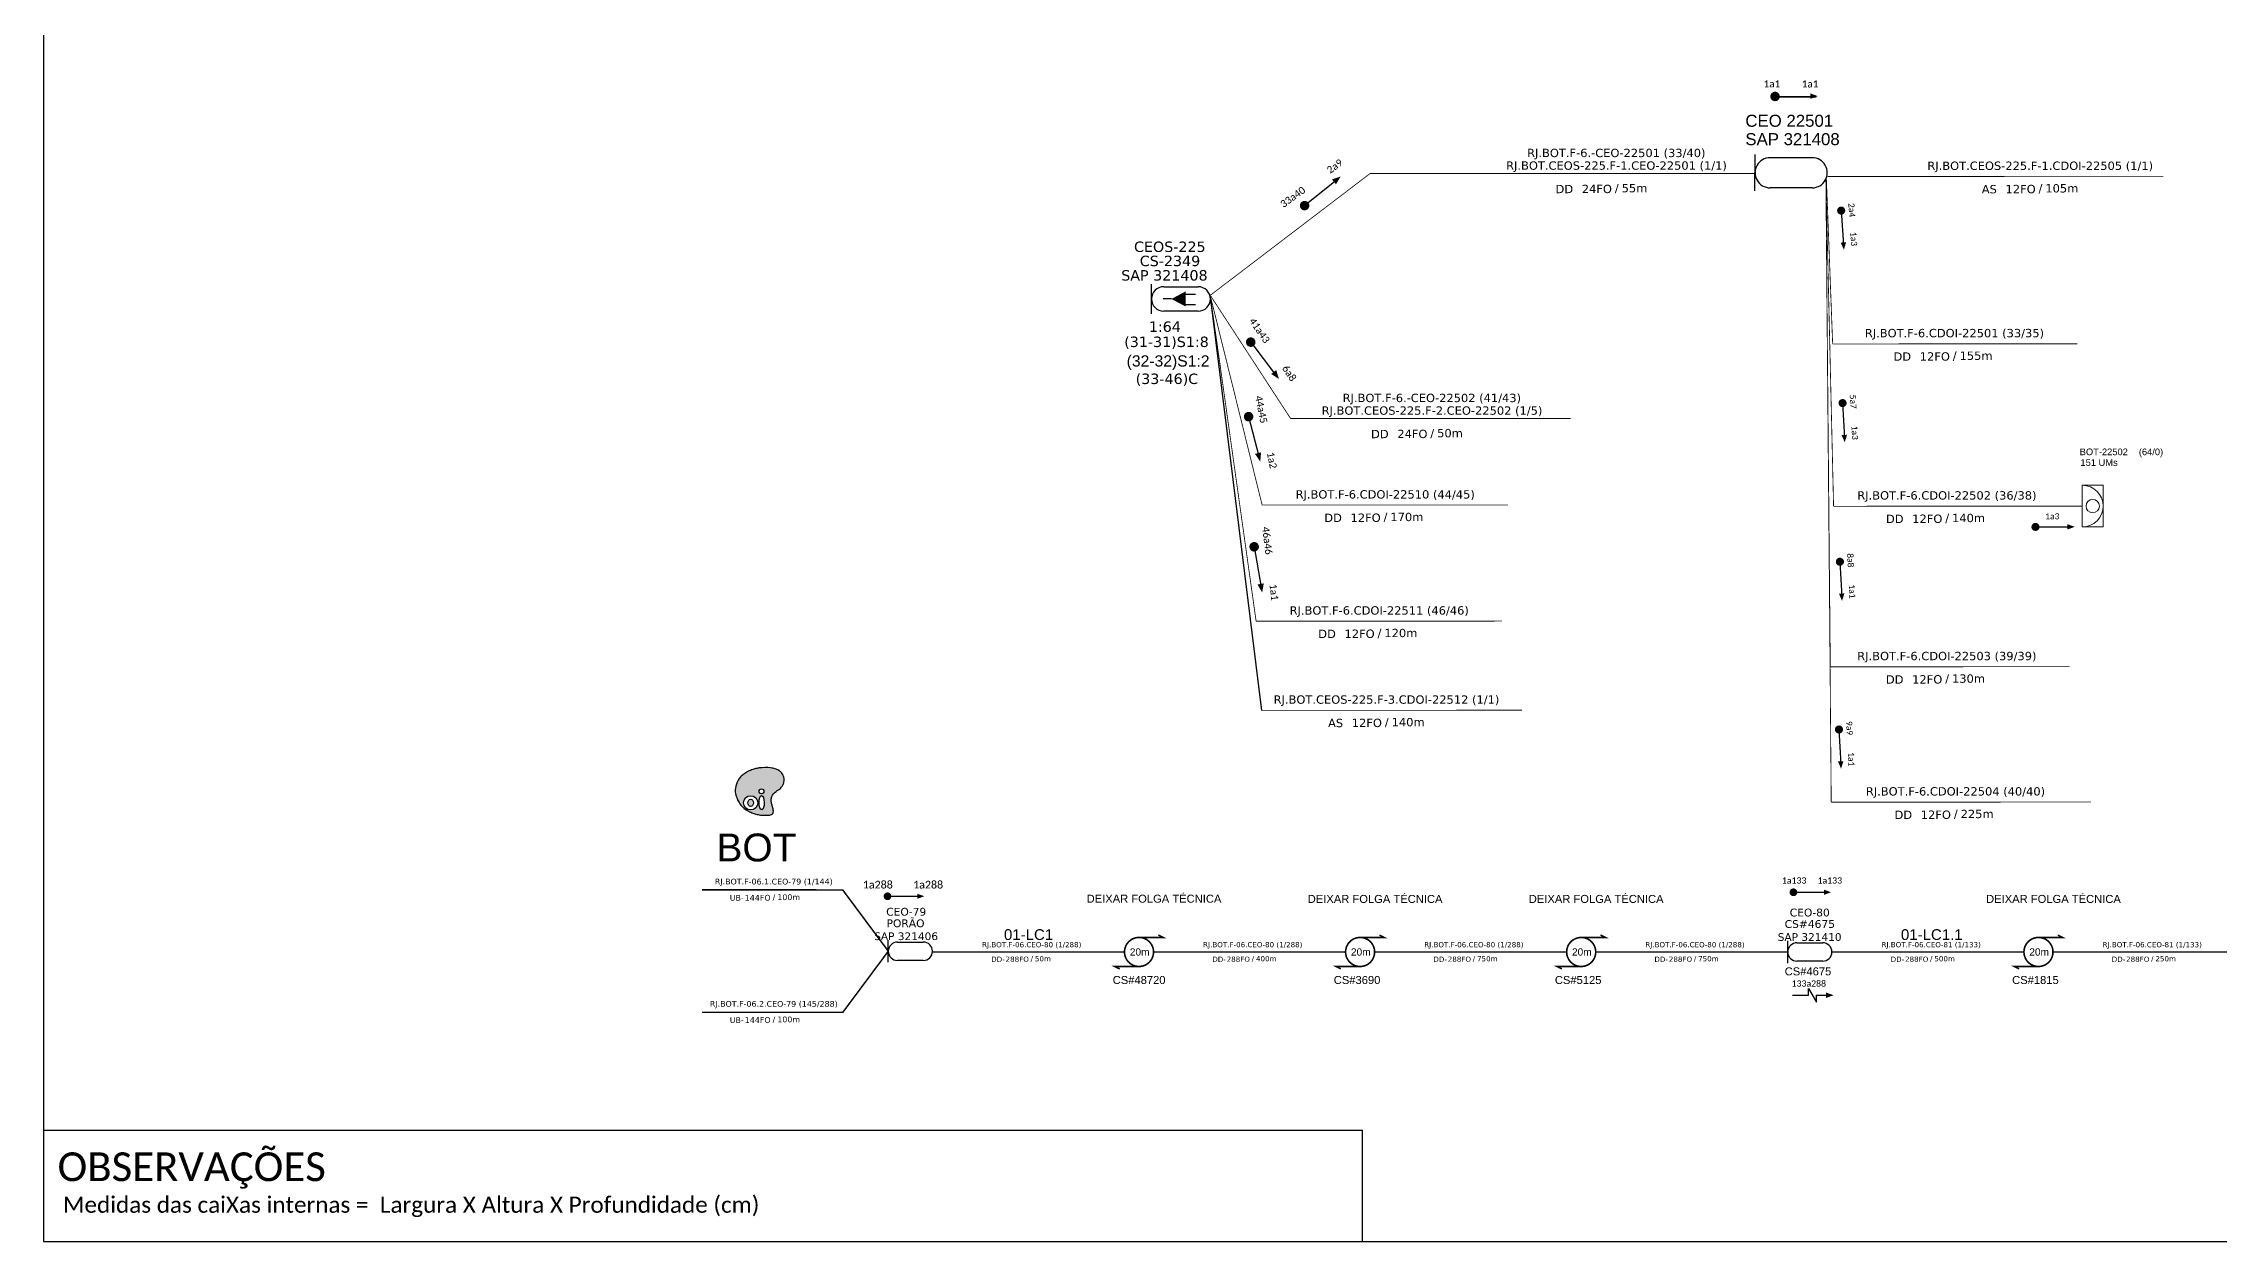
# Model space of a CAD drawing. Extents: x -1126 to 749, y 705 to 1299.
# Drawn here: x -89 to 450, y 705 to 1002 of the extents above; entities that cross this region are included whole.
import ezdxf
from ezdxf.enums import TextEntityAlignment as Align

# ---------------------------------------------------------------- set-up
doc = ezdxf.new("R2010")
doc.units = 0
doc.linetypes.add('ARILSUPP', pattern=[2.98, 1.42, -0.71, 0.14, -0.71])
for name, color, linetype, lineweight in [("20.0-LEGENDA DOS CDO'S", 1, 'Continuous', 0), ('20.1-CDO_INTERIOR', 1, 'Continuous', 0), ('40.1-ETIQUETAS', 1, 'Continuous', 20)]:
    doc.layers.add(name, color=color, linetype=linetype, lineweight=lineweight)
for name, color, linetype in [('20.4-CEO', 1, 'Continuous'), ('20.4-CEOS', 1, 'Continuous'), ('20.5-CABO AÉREO', 1, 'Continuous'), ('CAP a instalar', 1, 'Continuous'), ('CEO', 1, 'Continuous'), ('LC1', 3, 'Continuous'), ('SETA', 7, 'Continuous'), ('surveys legendas', 7, 'Continuous'), ('texto', 255, 'Continuous'), ('Txtruas', 150, 'Continuous')]:
    doc.layers.add(name, color=color, linetype=linetype)
doc.styles.add('ARIAL', font='arial.ttf')
doc.styles.add('siredit', font='verdana.ttf')
doc.styles.get("Standard").update_dxf_attribs({"font": 'arial.ttf'})
doc.styles.add('WMF-Calibri0', font='calibri.ttf')
doc.linetypes.add('FENCELINE1', pattern='A,0.25,-0.1,[133,ltypeshp.shx,S=0.1,R=0,X=-0.1,Y=0],-0.1,1', length=1.45)

# ---------------------------------------------------------------- blocks, each defined once
blk = doc.blocks.new('ETIQUETA_RS5F')
at = {"layer": '40.1-ETIQUETAS', "color": 0, "style": 'siredit'}
blk.add_text('/', height=1.5, dxfattribs=at).set_placement((1.58, -1.95), align=Align.MIDDLE_RIGHT)
for tag, p in [('ETIQUETA_R_PRIMARIA', (1.21, 4.1)), ('ETIQUETA_R_SECUNDARIA', (1.21, 2.1)), ('F_ATIVAS/F_MORTAS', (1.14, -4.24))]:
    blk.add_attdef(tag, text='', height=1.5, dxfattribs=at).set_placement(p, align=Align.MIDDLE_CENTER)
for tag, p in [('TIPO_CABO', (-6.58, -2.12)), ('CAP_CABO', (0.4, -2.09))]:
    blk.add_attdef(tag, text='', height=1.5, dxfattribs=at).set_placement(p, align=Align.MIDDLE_RIGHT)
blk.add_attdef('METROS', text='', height=1.5, dxfattribs=at).set_placement((2.14, -1.95), align=Align.MIDDLE_LEFT)
for tag, p in [('FUSÃO_1', (0.85, -8.39)), ('FUSÃO_2', (0.85, -10.6)), ('FUSÃO_3', (0.85, -12.93)), ('FUSÃO_4', (0.85, -15.14)), ('FUSÃO_5', (0.85, -17.16))]:
    blk.add_attdef(tag, text='', height=1.5, dxfattribs=at).set_placement(p, align=Align.CENTER)
blk = doc.blocks.new('CDOI_INT')
at = {"layer": '20.1-CDO_INTERIOR', "color": 0, "lineweight": 18}
blk.add_lwpolyline([(4.25, -4.25), (4.25, 4.25), (0, 4.25), (0, -4.25)], close=True, dxfattribs=at)
blk.add_circle((2.12, 0), 1.36, dxfattribs=at)
blk.add_arc((0, 0), 4.25, 270, 90, dxfattribs=at)
at = {"layer": "20.0-LEGENDA DOS CDO'S", "color": 0, "style": 'ARIAL'}
for tag, p in [('CDO_N', (-0.08, 10.38)), ('SURVEY', (-0.08, 8.2)), ('SPLITER_1', (21.18, 10.38)), ('SPLITER_2', (21.19, 8.68)), ('SAP', (-0.08, 6.23)), ('1:XX', (5.94, -2.22)), ('UMS', (5.94, -4.24))]:
    blk.add_attdef(tag, p, '', height=1.36, dxfattribs=at)
blk.add_attdef('FIBRAS_UTILIZADAS', text='', height=1.36, dxfattribs=at).set_placement((15.34, 10.38), align=Align.CENTER)
blk = doc.blocks.new('OI')
h = blk.add_hatch(color=40)
edge = h.paths.add_edge_path()
edge.add_spline(control_points=[(4.35, -0.67), (3.92, -0.99), (3.26, -1.5), (2.81, -2.59), (2.9, -3.5), (3.06, -4.27), (3.31, -4.85), (3.37, -5.39), (3.4, -5.88), (3.2, -6.4), (2.54, -6.61), (1.65, -6.63), (0.55, -6.67), (-0.56, -6.42), (-1.61, -6.14), (-2.77, -5.61), (-3.92, -4.77), (-4.89, -3.7), (-5.34, -2.65), (-5.6, -1.94), (-5.85, -0.96), (-5.71, 0.47), (-5.1, 2.02), (-4.14, 3.02), (-3.3, 3.61), (-2.37, 4.16), (-1.36, 4.44), (-0.56, 4.7), (0.79, 4.85), (2.24, 4.97), (3.79, 4.57), (4.67, 4.21), (5.44, 3.65), (5.76, 2.99), (6.03, 2.21), (6.01, 1.46), (5.72, 0.64), (5.31, 0.08), (4.88, -0.38), (4.51, -0.55), (4.35, -0.67)], knot_values=[0, 0, 0, 0, 1.60434, 2.417191, 3.427595, 4.282808, 4.776746, 5.304182, 5.888771, 6.258406, 6.858137, 7.79129, 8.986195, 10.124242, 11.187857, 12.242908, 13.953784, 15.414161, 16.515391, 17.349188, 17.675853, 19.552021, 21.515531, 22.568638, 23.63245, 24.621084, 25.782718, 26.745347, 27.142653, 29.870543, 31.004649, 31.921532, 32.709589, 33.801391, 34.042471, 35.192333, 35.971461, 36.628871, 37.254359, 37.836911, 37.836911, 37.836911, 37.836911], degree=3, periodic=0)
h.paths.add_polyline_path([(1.13, -0.87, -1), (-0.04, -0.87, -1)], flags=16)
edge = h.paths.add_edge_path(flags=16)
edge.add_ellipse((0.56, -3.59), major_axis=(-0.02, 1.71), ratio=0.361305, start_angle=0, end_angle=360)
h.paths.add_polyline_path([(-0.36, -3.62, -1), (-3.8, -3.62, -1)], flags=16)
edge = h.paths.add_edge_path(flags=0)
edge.add_ellipse((-2.08, -3.62), major_axis=(0, 0.885), ratio=0.758294, start_angle=0, end_angle=360)
at = {"color": 40}
for centre, radius in [((-2.08, -3.62), 1.72), ((0.54, -0.87), 0.587)]:
    blk.add_circle(centre, radius, dxfattribs=at)
blk.add_ellipse((-2.08, -3.62), major_axis=(0, 0.885), ratio=0.758294, start_param=-3.141592653589792, end_param=3.141592653589792, dxfattribs=at)
blk.add_ellipse((0.56, -3.59), major_axis=(-0.02, 1.71), ratio=0.361305, dxfattribs=at)
at = {"color": 40, "start_tangent": (-0.800898, -0.598801), "end_tangent": (-0.800898, -0.598801)}
blk.add_spline([(4.35, -0.67), (3.2, -1.78), (2.9, -2.54), (2.92, -3.55), (3.12, -4.38), (3.28, -4.85), (3.37, -5.37), (3.35, -5.95), (3.2, -6.29), (2.66, -6.55), (1.73, -6.63), (0.54, -6.62), (-0.58, -6.41), (-1.6, -6.11), (-2.56, -5.67), (-3.95, -4.67), (-4.89, -3.56), (-5.37, -2.56), (-5.64, -1.78), (-5.72, -1.46), (-5.63, 0.42), (-4.84, 2.22), (-4.13, 2.99), (-3.27, 3.62), (-2.4, 4.09), (-1.3, 4.47), (-0.37, 4.72), (0.02, 4.77), (2.75, 4.8), (3.85, 4.53), (4.69, 4.16), (5.31, 3.68), (5.85, 2.73), (5.93, 2.5), (5.94, 1.35), (5.67, 0.62), (5.29, 0.08), (4.84, -0.36), (4.35, -0.67)], degree=3, dxfattribs=at)

msp = doc.modelspace()

# ---------------------------------------------------------------- linework, layer by layer
msp.add_lwpolyline([(-89.32, 705.02), (749.25, 705.02), (749.25, 1299.02), (-89.32, 1299.02), (-89.32, 705.02)])
at = {"color": 7}
for points, const_width in [([(340.1, 989.48, 1), (340.1, 988.31, 1)], 1.17), ([(222.97, 961.47, 1), (223.89, 962.21, 1)], 1.18), ([(209.71, 928.46, 1), (210.43, 927.52, 1)], 1.18), ([(209.39, 910.09, 1), (209.68, 908.95, 1)], 1.18), ([(210.81, 877.83, 1), (211.02, 876.67, 1)], 1.18), ([(355.91, 832.45, 1), (355.97, 831.45, 1)], 1), ([(119.51, 790.61, 1), (120.46, 790.61, 1)], 0.952), ([(344.17, 791.6, 1), (345.13, 791.6, 1)], 0.952), ([(182.37, 780.4, 1.000012), (182.36, 773.2, 0.999978)], 0.4), ([(237.19, 780.4, 1.000012), (237.19, 773.2, 0.999978)], 0.4), ([(292.02, 780.4, 1.000012), (292.02, 773.2, 0.999978)], 0.4), ([(405.42, 780.4, 1.000012), (405.42, 773.2, 0.999978)], 0.4)]:
    msp.add_lwpolyline(points, format="xyb", close=True, dxfattribs=dict(at, const_width=const_width))
at = {"const_width": 1}
for points in [[(356.46, 961.1, 1), (356.53, 960.1, 1)], [(356.81, 913.38, 1), (356.87, 912.38, 1)], [(404.18, 882.18, 1), (405.18, 882.18, 1)], [(356.15, 874.05, 1), (356.21, 873.05, 1)]]:
    msp.add_lwpolyline(points, format="xyb", close=True, dxfattribs=at)
at = {"color": 7, "linetype": 'Continuous'}
msp.add_lwpolyline([(200.02, 939.21), (212.74, 836.7)], dxfattribs=at)
at = {"color": 7}
for points in [[(344.65, 791.6), (352.25, 791.6)], [(348.35, 766.06), (348.35, 767.75), (350.37, 764.38), (350.37, 766.06)], [(-89.24, 732.59), (237.71, 732.59)], [(237.71, 732.59), (237.71, 705.02)]]:
    msp.add_lwpolyline(points, dxfattribs=at)
at = {"color": 7, "const_width": 0.375}
for points in [[(182.36, 780.4), (188.37, 780.4), (187.17, 781)], [(237.19, 780.4), (243.19, 780.4), (241.99, 781)], [(292.02, 780.4), (298.02, 780.4), (296.82, 781)], [(405.42, 780.4), (411.42, 780.4), (410.22, 781)], [(182.36, 773.2), (176.36, 773.2), (177.56, 772.6)], [(237.19, 773.2), (231.19, 773.2), (232.39, 772.6)], [(292.02, 773.2), (286.02, 773.2), (287.22, 772.6)], [(405.42, 773.2), (399.42, 773.2), (400.62, 772.6)]]:
    msp.add_lwpolyline(points, dxfattribs=at)
at = {"layer": '20.4-CEO', "color": 7}
for p, q in [((122.47, 779.27), (128.87, 779.27)), ((128.87, 774.71), (122.47, 774.71))]:
    msp.add_line(p, q, dxfattribs=at)
at = {"layer": '20.4-CEO', "color": 7, "const_width": 0.381}
for points in [[(74, 792.22), (108.89, 792.17), (120.19, 776.99)], [(74, 761.83), (108.89, 761.82), (120.19, 776.99)]]:
    msp.add_lwpolyline(points, dxfattribs=at)
at = {"layer": '20.4-CEO', "color": 7}
msp.add_lwpolyline([(120.19, 774.24), (120.19, 779.74)], dxfattribs=at)
for centre, start, end in [((122.47, 776.99), 90, 270), ((128.87, 776.99), 270, 90)]:
    msp.add_arc(centre, 2.28, start, end, dxfattribs=at)
at = {"layer": '20.4-CEOS', "color": 7}
for p, q in [((188.49, 941.73), (197.03, 941.73)), ((197.03, 935.64), (188.49, 935.64)), ((345.52, 779.08), (351.92, 779.08)), ((351.92, 774.52), (345.52, 774.52))]:
    msp.add_line(p, q, dxfattribs=at)
for points in [[(185.44, 935.02), (185.44, 942.36)], [(190.4, 938.69), (188.35, 938.69)], [(193.77, 939.9), (196.36, 939.9)], [(193.77, 937.36), (196.36, 937.36)], [(343.24, 774.06), (343.24, 779.55)]]:
    msp.add_lwpolyline(points, dxfattribs=at)
msp.add_lwpolyline([(190.4, 938.69, 0, 3.76, 0), (193.93, 938.69, 3.76, 3.76, 0)], format="xyseb", dxfattribs=at)
for centre, radius, start, end in [((188.49, 938.69), 3.04, 90, 270), ((197.03, 938.69), 3.04, 270, 90), ((345.52, 776.8), 2.28, 90, 270), ((351.92, 776.8), 2.28, 270, 90)]:
    msp.add_arc(centre, radius, start, end, dxfattribs=at)
at = {"layer": '20.5-CABO AÉREO', "color": 7, "ltscale": 8, "const_width": 0.381}
for points in [[(131.14, 776.8), (178.76, 776.8)], [(185.97, 776.8), (233.59, 776.8)], [(240.79, 776.8), (288.42, 776.8)], [(295.62, 776.8), (343.24, 776.8)], [(354.2, 776.8), (401.82, 776.8)], [(409.02, 776.8), (456.65, 776.8)]]:
    msp.add_lwpolyline(points, dxfattribs=at)
at = {"layer": 'CAP a instalar', "color": 7, "ltscale": 5, "const_width": 0.2}
for points in [[(239.68, 969.8), (200.06, 939.62)], [(239.68, 969.8), (275.31, 969.8)], [(275.31, 969.8), (335.13, 969.8)], [(353.8, 847.48), (352.7, 968.39)], [(352.7, 968.39), (354.03, 813.93)], [(352.82, 968.67), (354.38, 927.54)], [(353.12, 969.06), (436.35, 969.08)], [(200.06, 939.42), (212.9, 887.59)], [(200.06, 939.42), (211.4, 858.81)], [(200.1, 939.49), (219.95, 909.06)], [(354.38, 927.54), (415.07, 927.58)], [(219.95, 909.06), (229.57, 909.06)], [(229.57, 909.06), (289.39, 909.06)], [(212.9, 887.59), (273.91, 887.61)], [(211.4, 858.81), (272.42, 858.83)], [(353.8, 847.48), (413.19, 847.53)], [(212.74, 836.7), (277.31, 836.74)], [(354.03, 813.93), (418.42, 813.97)]]:
    msp.add_lwpolyline(points, dxfattribs=at)
at = {"layer": 'CAP a instalar', "color": 1, "ltscale": 5, "const_width": 0.2}
for points in [[(352.7, 968.39), (354.61, 887.3)], [(354.61, 887.3), (416.29, 887.34)]]:
    msp.add_lwpolyline(points, dxfattribs=at)
at = {"layer": 'SETA', "color": 7}
for points in [[(340.14, 988.84), (350.3, 988.84)], [(350.3, 988.84), (340.14, 988.84)], [(223.43, 961.84), (231.35, 968.21)], [(210.07, 927.99), (216.24, 919.92)], [(209.53, 909.52), (212.07, 899.68)], [(210.91, 877.25), (212.66, 867.24)], [(355.94, 831.95), (356.4, 823.36)], [(119.98, 790.61), (128.27, 790.61)], [(344.4, 766.06), (348.35, 766.06)], [(350.37, 766.06), (353.41, 766.06)]]:
    msp.add_lwpolyline(points, dxfattribs=at)
at = {"layer": 'SETA'}
for points in [[(356.49, 960.6), (357.08, 952.03)], [(356.84, 912.88), (357.3, 904.3)], [(404.68, 882.18), (413.27, 882.18)], [(356.18, 873.55), (356.64, 864.96)]]:
    msp.add_lwpolyline(points, dxfattribs=at)
at = {"layer": 'SETA', "color": 7}
for points in [[(340.95, 989.64), (338.79, 988.85), (340.95, 988.06)], [(348.88, 989.64), (350.71, 988.98), (348.88, 988.31)], [(230.21, 968.32), (232.39, 969.07), (231.2, 967.1)], [(216.38, 921.06), (217.07, 918.86), (215.13, 920.1)], [(212.64, 900.67), (212.42, 898.38), (211.12, 900.28)], [(213.31, 868.18), (212.9, 865.91), (211.75, 867.91)], [(357.04, 824.09), (356.47, 822.22), (355.71, 824.02)], [(127.36, 791.24), (129.11, 790.62), (127.36, 789.97)], [(352.25, 792.23), (354, 791.61), (352.25, 790.96)], [(352.69, 766.77), (354.61, 766.07), (352.69, 765.38)]]:
    msp.add_solid(points, dxfattribs=at)
at = {"layer": 'SETA'}
for points in [[(357.72, 952.76), (357.18, 950.89), (356.39, 952.67)], [(357.94, 905.02), (357.37, 903.16), (356.61, 904.95)], [(412.58, 882.86), (414.42, 882.2), (412.58, 881.53)], [(357.28, 865.69), (356.71, 863.82), (355.95, 865.62)]]:
    msp.add_solid(points, dxfattribs=at)
at = {"layer": 'Txtruas', "color": 5}
msp.add_line((349.33, 973.71), (338.86, 973.71), dxfattribs=at)
for points in [[(335.12, 965.48), (335.14, 974.48)], [(349.32, 966.25), (338.85, 966.25)]]:
    msp.add_lwpolyline(points, dxfattribs=at)
for centre, start, end in [((338.86, 969.98), 89.9211, 269.9225), ((349.32, 969.98), 269.9211, 89.9225)]:
    msp.add_arc(centre, 3.73, start, end, dxfattribs=at)

# ---------------------------------------------------------------- block references
at = {"color": 7, "xscale": 1.028984593498116, "yscale": 1.028984578082718, "zscale": 1.028984583716578, "rotation": 0.1532885625447551}
msp.add_blockref('OI', (88.19, 817.51), dxfattribs=at)
at = {"layer": '40.1-ETIQUETAS', "color": 7}
ref = msp.add_blockref('ETIQUETA_RS5F', (299.14, 968.87), dxfattribs=dict(at, xscale=1.378472709545349, yscale=1.378472709545349, zscale=1.378472709545349))
ref.add_attrib('ETIQUETA_R_PRIMARIA', 'RJ.BOT.F-6.-CEO-22501 (33/40)', dxfattribs={"color": 0, "height": 2.0677, "style": 'siredit'}).set_placement((300.72, 974.9), align=Align.MIDDLE_CENTER)
ref.add_attrib('ETIQUETA_R_SECUNDARIA', 'RJ.BOT.CEOS-225.F-1.CEO-22501 (1/1)', dxfattribs={"color": 0, "height": 2.0677, "style": 'siredit'}).set_placement((300.77, 971.77), align=Align.MIDDLE_CENTER)
ref.add_attrib('TIPO_CABO', 'DD', dxfattribs={"color": 0, "height": 2.068, "style": 'siredit'}).set_placement((290.02, 965.95), align=Align.MIDDLE_RIGHT)
ref.add_attrib('CAP_CABO', '24FO', dxfattribs={"color": 0, "height": 2.068, "style": 'siredit'}).set_placement((299.64, 965.98), align=Align.MIDDLE_RIGHT)
ref.add_attrib('METROS', '55m', dxfattribs={"color": 0, "height": 2.068, "style": 'siredit'}).set_placement((302.05, 966.17), align=Align.MIDDLE_LEFT)
ref = msp.add_blockref('ETIQUETA_RS5F', (253.39, 908.13), dxfattribs=dict(at, xscale=1.378472709545349, yscale=1.378472709545349, zscale=1.378472709545349))
ref.add_attrib('ETIQUETA_R_PRIMARIA', 'RJ.BOT.F-6.-CEO-22502 (41/43)', dxfattribs={"color": 0, "height": 2.0677, "style": 'siredit'}).set_placement((254.98, 914.16), align=Align.MIDDLE_CENTER)
ref.add_attrib('ETIQUETA_R_SECUNDARIA', 'RJ.BOT.CEOS-225.F-2.CEO-22502 (1/5)', dxfattribs={"color": 0, "height": 2.0677, "style": 'siredit'}).set_placement((255.02, 911.03), align=Align.MIDDLE_CENTER)
ref.add_attrib('TIPO_CABO', 'DD', dxfattribs={"color": 0, "height": 2.068, "style": 'siredit'}).set_placement((244.27, 905.21), align=Align.MIDDLE_RIGHT)
ref.add_attrib('CAP_CABO', '24FO', dxfattribs={"color": 0, "height": 2.068, "style": 'siredit'}).set_placement((253.9, 905.24), align=Align.MIDDLE_RIGHT)
ref.add_attrib('METROS', '50m', dxfattribs={"color": 0, "height": 2.068, "style": 'siredit'}).set_placement((256.3, 905.43), align=Align.MIDDLE_LEFT)
ref = msp.add_blockref('ETIQUETA_RS5F', (90.65, 792.24), dxfattribs=dict(at, xscale=0.9525, yscale=0.9525, zscale=0.9525))
ref.add_attrib('ETIQUETA_R_SECUNDARIA', 'RJ.BOT.F-06.1.CEO-79 (1/144)', dxfattribs={"color": 0, "height": 1.4287, "style": 'siredit'}).set_placement((91.78, 794.25), align=Align.MIDDLE_CENTER)
ref.add_attrib('TIPO_CABO', 'UB-', dxfattribs={"color": 0, "height": 1.429, "style": 'siredit'}).set_placement((84.35, 790.23), align=Align.MIDDLE_RIGHT)
ref.add_attrib('CAP_CABO', '144FO', dxfattribs={"color": 0, "height": 1.429, "style": 'siredit'}).set_placement((91, 790.25), align=Align.MIDDLE_RIGHT)
ref.add_attrib('METROS', '100m', dxfattribs={"color": 0, "height": 1.429, "style": 'siredit'}).set_placement((92.66, 790.38), align=Align.MIDDLE_LEFT)
ref = msp.add_blockref('ETIQUETA_RS5F', (154.71, 776.8), dxfattribs=dict(at, xscale=0.8572500000000054, yscale=0.8572499999999783, zscale=0.8572500000000001))
ref.add_attrib('ETIQUETA_R_SECUNDARIA', 'RJ.BOT.F-06.CEO-80 (1/288)', dxfattribs={"color": 0, "height": 1.2859, "style": 'siredit'}).set_placement((155.75, 778.61), align=Align.MIDDLE_CENTER)
ref.add_attrib('TIPO_CABO', 'DD-', dxfattribs={"color": 0, "height": 1.286, "style": 'siredit'}).set_placement((149.06, 774.99), align=Align.MIDDLE_RIGHT)
ref.add_attrib('CAP_CABO', '288FO', dxfattribs={"color": 0, "height": 1.286, "style": 'siredit'}).set_placement((155.05, 775.01), align=Align.MIDDLE_RIGHT)
ref.add_attrib('METROS', '50m', dxfattribs={"color": 0, "height": 1.286, "style": 'siredit'}).set_placement((156.55, 775.13), align=Align.MIDDLE_LEFT)
ref = msp.add_blockref('ETIQUETA_RS5F', (209.53, 776.8), dxfattribs=dict(at, xscale=0.8572500000000054, yscale=0.8572499999999783, zscale=0.8572500000000001))
ref.add_attrib('ETIQUETA_R_SECUNDARIA', 'RJ.BOT.F-06.CEO-80 (1/288)', dxfattribs={"color": 0, "height": 1.2859, "style": 'siredit'}).set_placement((210.57, 778.61), align=Align.MIDDLE_CENTER)
ref.add_attrib('TIPO_CABO', 'DD-', dxfattribs={"color": 0, "height": 1.286, "style": 'siredit'}).set_placement((203.89, 774.99), align=Align.MIDDLE_RIGHT)
ref.add_attrib('CAP_CABO', '288FO', dxfattribs={"color": 0, "height": 1.286, "style": 'siredit'}).set_placement((209.87, 775.01), align=Align.MIDDLE_RIGHT)
ref.add_attrib('METROS', '400m', dxfattribs={"color": 0, "height": 1.286, "style": 'siredit'}).set_placement((211.37, 775.13), align=Align.MIDDLE_LEFT)
ref = msp.add_blockref('ETIQUETA_RS5F', (264.36, 776.8), dxfattribs=dict(at, xscale=0.8572500000000054, yscale=0.8572499999999783, zscale=0.8572500000000001))
ref.add_attrib('ETIQUETA_R_SECUNDARIA', 'RJ.BOT.F-06.CEO-80 (1/288)', dxfattribs={"color": 0, "height": 1.2859, "style": 'siredit'}).set_placement((265.4, 778.61), align=Align.MIDDLE_CENTER)
ref.add_attrib('TIPO_CABO', 'DD-', dxfattribs={"color": 0, "height": 1.286, "style": 'siredit'}).set_placement((258.72, 774.99), align=Align.MIDDLE_RIGHT)
ref.add_attrib('CAP_CABO', '288FO', dxfattribs={"color": 0, "height": 1.286, "style": 'siredit'}).set_placement((264.7, 775.01), align=Align.MIDDLE_RIGHT)
ref.add_attrib('METROS', '750m', dxfattribs={"color": 0, "height": 1.286, "style": 'siredit'}).set_placement((266.2, 775.13), align=Align.MIDDLE_LEFT)
ref = msp.add_blockref('ETIQUETA_RS5F', (319.19, 776.8), dxfattribs=dict(at, xscale=0.8572500000000054, yscale=0.8572499999999783, zscale=0.8572500000000001))
ref.add_attrib('ETIQUETA_R_SECUNDARIA', 'RJ.BOT.F-06.CEO-80 (1/288)', dxfattribs={"color": 0, "height": 1.2859, "style": 'siredit'}).set_placement((320.23, 778.61), align=Align.MIDDLE_CENTER)
ref.add_attrib('TIPO_CABO', 'DD-', dxfattribs={"color": 0, "height": 1.286, "style": 'siredit'}).set_placement((313.54, 774.99), align=Align.MIDDLE_RIGHT)
ref.add_attrib('CAP_CABO', '288FO', dxfattribs={"color": 0, "height": 1.286, "style": 'siredit'}).set_placement((319.53, 775.01), align=Align.MIDDLE_RIGHT)
ref.add_attrib('METROS', '750m', dxfattribs={"color": 0, "height": 1.286, "style": 'siredit'}).set_placement((321.02, 775.13), align=Align.MIDDLE_LEFT)
ref = msp.add_blockref('ETIQUETA_RS5F', (377.76, 776.8), dxfattribs=dict(at, xscale=0.8572500000000054, yscale=0.8572499999999783, zscale=0.8572500000000001))
ref.add_attrib('ETIQUETA_R_SECUNDARIA', 'RJ.BOT.F-06.CEO-81 (1/133)', dxfattribs={"color": 0, "height": 1.2859, "style": 'siredit'}).set_placement((378.81, 778.61), align=Align.MIDDLE_CENTER)
ref.add_attrib('TIPO_CABO', 'DD-', dxfattribs={"color": 0, "height": 1.286, "style": 'siredit'}).set_placement((372.12, 774.99), align=Align.MIDDLE_RIGHT)
ref.add_attrib('CAP_CABO', '288FO', dxfattribs={"color": 0, "height": 1.286, "style": 'siredit'}).set_placement((378.11, 775.01), align=Align.MIDDLE_RIGHT)
ref.add_attrib('METROS', '500m', dxfattribs={"color": 0, "height": 1.286, "style": 'siredit'}).set_placement((379.6, 775.13), align=Align.MIDDLE_LEFT)
ref = msp.add_blockref('ETIQUETA_RS5F', (432.59, 776.8), dxfattribs=dict(at, xscale=0.8572500000000054, yscale=0.8572499999999783, zscale=0.8572500000000001))
ref.add_attrib('ETIQUETA_R_SECUNDARIA', 'RJ.BOT.F-06.CEO-81 (1/133)', dxfattribs={"color": 0, "height": 1.2859, "style": 'siredit'}).set_placement((433.63, 778.61), align=Align.MIDDLE_CENTER)
ref.add_attrib('TIPO_CABO', 'DD-', dxfattribs={"color": 0, "height": 1.286, "style": 'siredit'}).set_placement((426.95, 774.99), align=Align.MIDDLE_RIGHT)
ref.add_attrib('CAP_CABO', '288FO', dxfattribs={"color": 0, "height": 1.286, "style": 'siredit'}).set_placement((432.93, 775.01), align=Align.MIDDLE_RIGHT)
ref.add_attrib('METROS', '250m', dxfattribs={"color": 0, "height": 1.286, "style": 'siredit'}).set_placement((434.43, 775.13), align=Align.MIDDLE_LEFT)
ref = msp.add_blockref('ETIQUETA_RS5F', (90.65, 761.93), dxfattribs=dict(at, xscale=0.9525, yscale=0.9525, zscale=0.9525))
ref.add_attrib('ETIQUETA_R_SECUNDARIA', 'RJ.BOT.F-06.2.CEO-79 (145/288)', dxfattribs={"color": 0, "height": 1.4287, "style": 'siredit'}).set_placement((91.78, 763.93), align=Align.MIDDLE_CENTER)
ref.add_attrib('TIPO_CABO', 'UB-', dxfattribs={"color": 0, "height": 1.429, "style": 'siredit'}).set_placement((84.35, 759.91), align=Align.MIDDLE_RIGHT)
ref.add_attrib('CAP_CABO', '144FO', dxfattribs={"color": 0, "height": 1.429, "style": 'siredit'}).set_placement((91, 759.94), align=Align.MIDDLE_RIGHT)
ref.add_attrib('METROS', '100m', dxfattribs={"color": 0, "height": 1.429, "style": 'siredit'}).set_placement((92.66, 760.07), align=Align.MIDDLE_LEFT)
at = {"layer": 'CAP a instalar', "color": 7, "linetype": 'FENCELINE1', "ltscale": 7}
ref = msp.add_blockref('ETIQUETA_RS5F', (404.22, 968.82), dxfattribs=dict(at, xscale=1.378472709545349, yscale=1.378472709545349, zscale=1.378472709545349))
ref.add_attrib('ETIQUETA_R_SECUNDARIA', 'RJ.BOT.CEOS-225.F-1.CDOI-22505 (1/1)', dxfattribs={"layer": '40.1-ETIQUETAS', "color": 0, "height": 2.0677, "style": 'siredit'}).set_placement((405.85, 971.72), align=Align.MIDDLE_CENTER)
ref.add_attrib('TIPO_CABO', 'AS', dxfattribs={"layer": '40.1-ETIQUETAS', "color": 0, "height": 2.068, "style": 'siredit'}).set_placement((395.1, 965.91), align=Align.MIDDLE_RIGHT)
ref.add_attrib('CAP_CABO', '12FO', dxfattribs={"layer": '40.1-ETIQUETAS', "color": 0, "height": 2.068, "style": 'siredit'}).set_placement((404.73, 965.94), align=Align.MIDDLE_RIGHT)
ref.add_attrib('METROS', '105m', dxfattribs={"layer": '40.1-ETIQUETAS', "color": 0, "height": 2.068, "style": 'siredit'}).set_placement((407.13, 966.13), align=Align.MIDDLE_LEFT)
ref = msp.add_blockref('ETIQUETA_RS5F', (382.95, 927.33), dxfattribs=dict(at, xscale=1.378472709545349, yscale=1.378472709545349, zscale=1.378472709545349))
ref.add_attrib('ETIQUETA_R_SECUNDARIA', 'RJ.BOT.F-6.CDOI-22501 (33/35)', dxfattribs={"layer": '40.1-ETIQUETAS', "color": 0, "height": 2.0677, "style": 'siredit'}).set_placement((384.58, 930.23), align=Align.MIDDLE_CENTER)
ref.add_attrib('TIPO_CABO', 'DD', dxfattribs={"layer": '40.1-ETIQUETAS', "color": 0, "height": 2.068, "style": 'siredit'}).set_placement((373.83, 924.41), align=Align.MIDDLE_RIGHT)
ref.add_attrib('CAP_CABO', '12FO', dxfattribs={"layer": '40.1-ETIQUETAS', "color": 0, "height": 2.068, "style": 'siredit'}).set_placement((383.45, 924.44), align=Align.MIDDLE_RIGHT)
ref.add_attrib('METROS', '155m', dxfattribs={"layer": '40.1-ETIQUETAS', "color": 0, "height": 2.068, "style": 'siredit'}).set_placement((385.86, 924.63), align=Align.MIDDLE_LEFT)
at = {"layer": 'CAP a instalar', "color": 1, "ltscale": 5}
ref = msp.add_blockref('CDOI_INT', (416.29, 887.34), dxfattribs=dict(at, xscale=1.21541625498503, yscale=1.21541625498503, zscale=1.21541625498503))
ref.add_attrib('CDO_N', 'BOT-22502', (415.65, 899.96), dxfattribs={"layer": "20.0-LEGENDA DOS CDO'S", "color": 0, "height": 1.653, "style": 'ARIAL'})
ref.add_attrib('FIBRAS_UTILIZADAS', '         (64/0)', dxfattribs={"layer": "20.0-LEGENDA DOS CDO'S", "color": 0, "height": 1.6533, "style": 'ARIAL'}).set_placement((430.44, 899.96), align=Align.CENTER)
ref.add_attrib('SURVEY', '151 UMs', (415.83, 897.31), dxfattribs={"layer": "20.0-LEGENDA DOS CDO'S", "color": 0, "height": 1.653, "style": 'ARIAL'})
at = {"layer": 'CAP a instalar', "color": 7, "linetype": 'FENCELINE1', "ltscale": 7}
ref = msp.add_blockref('ETIQUETA_RS5F', (241.79, 887.35), dxfattribs=dict(at, xscale=1.378472709545349, yscale=1.378472709545349, zscale=1.378472709545349))
ref.add_attrib('ETIQUETA_R_SECUNDARIA', 'RJ.BOT.F-6.CDOI-22510 (44/45)', dxfattribs={"layer": '40.1-ETIQUETAS', "color": 0, "height": 2.0677, "style": 'siredit'}).set_placement((243.42, 890.25), align=Align.MIDDLE_CENTER)
ref.add_attrib('TIPO_CABO', 'DD', dxfattribs={"layer": '40.1-ETIQUETAS', "color": 0, "height": 2.068, "style": 'siredit'}).set_placement((232.67, 884.43), align=Align.MIDDLE_RIGHT)
ref.add_attrib('CAP_CABO', '12FO', dxfattribs={"layer": '40.1-ETIQUETAS', "color": 0, "height": 2.068, "style": 'siredit'}).set_placement((242.3, 884.46), align=Align.MIDDLE_RIGHT)
ref.add_attrib('METROS', '170m', dxfattribs={"layer": '40.1-ETIQUETAS', "color": 0, "height": 2.068, "style": 'siredit'}).set_placement((244.7, 884.65), align=Align.MIDDLE_LEFT)
at = {"layer": 'CAP a instalar', "color": 1, "ltscale": 5}
ref = msp.add_blockref('ETIQUETA_RS5F', (381.08, 887.09), dxfattribs=dict(at, xscale=1.378472709545349, yscale=1.378472709545349, zscale=1.378472709545349))
ref.add_attrib('ETIQUETA_R_SECUNDARIA', 'RJ.BOT.F-6.CDOI-22502 (36/38)', dxfattribs={"layer": '40.1-ETIQUETAS', "color": 0, "height": 2.0677, "style": 'siredit'}).set_placement((382.71, 889.99), align=Align.MIDDLE_CENTER)
ref.add_attrib('TIPO_CABO', 'DD', dxfattribs={"layer": '40.1-ETIQUETAS', "color": 0, "height": 2.068, "style": 'siredit'}).set_placement((371.96, 884.17), align=Align.MIDDLE_RIGHT)
ref.add_attrib('CAP_CABO', '12FO', dxfattribs={"layer": '40.1-ETIQUETAS', "color": 0, "height": 2.068, "style": 'siredit'}).set_placement((381.59, 884.2), align=Align.MIDDLE_RIGHT)
ref.add_attrib('METROS', '140m', dxfattribs={"layer": '40.1-ETIQUETAS', "color": 0, "height": 2.068, "style": 'siredit'}).set_placement((383.99, 884.39), align=Align.MIDDLE_LEFT)
at = {"layer": 'CAP a instalar', "color": 7, "ltscale": 5}
ref = msp.add_blockref('ETIQUETA_RS5F', (240.3, 858.57), dxfattribs=dict(at, xscale=1.378472709545349, yscale=1.378472709545349, zscale=1.378472709545349))
ref.add_attrib('ETIQUETA_R_SECUNDARIA', 'RJ.BOT.F-6.CDOI-22511 (46/46)', dxfattribs={"layer": '40.1-ETIQUETAS', "color": 0, "height": 2.0677, "style": 'siredit'}).set_placement((241.93, 861.47), align=Align.MIDDLE_CENTER)
ref.add_attrib('TIPO_CABO', 'DD', dxfattribs={"layer": '40.1-ETIQUETAS', "color": 0, "height": 2.068, "style": 'siredit'}).set_placement((231.18, 855.66), align=Align.MIDDLE_RIGHT)
ref.add_attrib('CAP_CABO', '12FO', dxfattribs={"layer": '40.1-ETIQUETAS', "color": 0, "height": 2.068, "style": 'siredit'}).set_placement((240.8, 855.69), align=Align.MIDDLE_RIGHT)
ref.add_attrib('METROS', '120m', dxfattribs={"layer": '40.1-ETIQUETAS', "color": 0, "height": 2.068, "style": 'siredit'}).set_placement((243.21, 855.88), align=Align.MIDDLE_LEFT)
at = {"layer": 'CAP a instalar', "color": 7, "linetype": 'FENCELINE1', "ltscale": 7}
ref = msp.add_blockref('ETIQUETA_RS5F', (381.07, 847.27), dxfattribs=dict(at, xscale=1.378472709545349, yscale=1.378472709545349, zscale=1.378472709545349))
ref.add_attrib('ETIQUETA_R_SECUNDARIA', 'RJ.BOT.F-6.CDOI-22503 (39/39)', dxfattribs={"layer": '40.1-ETIQUETAS', "color": 0, "height": 2.0677, "style": 'siredit'}).set_placement((382.7, 850.17), align=Align.MIDDLE_CENTER)
ref.add_attrib('TIPO_CABO', 'DD', dxfattribs={"layer": '40.1-ETIQUETAS', "color": 0, "height": 2.068, "style": 'siredit'}).set_placement((371.95, 844.36), align=Align.MIDDLE_RIGHT)
ref.add_attrib('CAP_CABO', '12FO', dxfattribs={"layer": '40.1-ETIQUETAS', "color": 0, "height": 2.068, "style": 'siredit'}).set_placement((381.57, 844.39), align=Align.MIDDLE_RIGHT)
ref.add_attrib('METROS', '130m', dxfattribs={"layer": '40.1-ETIQUETAS', "color": 0, "height": 2.068, "style": 'siredit'}).set_placement((383.98, 844.58), align=Align.MIDDLE_LEFT)
at = {"layer": 'CAP a instalar', "color": 7, "ltscale": 5}
ref = msp.add_blockref('ETIQUETA_RS5F', (242.1, 836.48), dxfattribs=dict(at, xscale=1.378472709545349, yscale=1.378472709545349, zscale=1.378472709545349))
ref.add_attrib('ETIQUETA_R_SECUNDARIA', 'RJ.BOT.CEOS-225.F-3.CDOI-22512 (1/1)', dxfattribs={"layer": '40.1-ETIQUETAS', "color": 0, "height": 2.0677, "style": 'siredit'}).set_placement((243.73, 839.38), align=Align.MIDDLE_CENTER)
ref.add_attrib('TIPO_CABO', 'AS', dxfattribs={"layer": '40.1-ETIQUETAS', "color": 0, "height": 2.068, "style": 'siredit'}).set_placement((232.98, 833.57), align=Align.MIDDLE_RIGHT)
ref.add_attrib('CAP_CABO', '12FO', dxfattribs={"layer": '40.1-ETIQUETAS', "color": 0, "height": 2.068, "style": 'siredit'}).set_placement((242.6, 833.6), align=Align.MIDDLE_RIGHT)
ref.add_attrib('METROS', '140m', dxfattribs={"layer": '40.1-ETIQUETAS', "color": 0, "height": 2.068, "style": 'siredit'}).set_placement((245.01, 833.79), align=Align.MIDDLE_LEFT)
ref = msp.add_blockref('ETIQUETA_RS5F', (383.21, 813.72), dxfattribs=dict(at, xscale=1.378472709545349, yscale=1.378472709545349, zscale=1.378472709545349))
ref.add_attrib('ETIQUETA_R_SECUNDARIA', 'RJ.BOT.F-6.CDOI-22504 (40/40)', dxfattribs={"layer": '40.1-ETIQUETAS', "color": 0, "height": 2.0677, "style": 'siredit'}).set_placement((384.84, 816.62), align=Align.MIDDLE_CENTER)
ref.add_attrib('TIPO_CABO', 'DD', dxfattribs={"layer": '40.1-ETIQUETAS', "color": 0, "height": 2.068, "style": 'siredit'}).set_placement((374.09, 810.8), align=Align.MIDDLE_RIGHT)
ref.add_attrib('CAP_CABO', '12FO', dxfattribs={"layer": '40.1-ETIQUETAS', "color": 0, "height": 2.068, "style": 'siredit'}).set_placement((383.71, 810.83), align=Align.MIDDLE_RIGHT)
ref.add_attrib('METROS', '225m', dxfattribs={"layer": '40.1-ETIQUETAS', "color": 0, "height": 2.068, "style": 'siredit'}).set_placement((386.12, 811.02), align=Align.MIDDLE_LEFT)

# ---------------------------------------------------------------- texts
at = {"color": 7}
for s, height, style, p in [('BOT', 6.913, 'ARIAL', (77.56, 799.25)), ('OBSERVAÇÕES', 7.1308, 'WMF-Calibri0', (-85.83, 719.98))]:
    msp.add_text(s, height=height, dxfattribs=dict(at, style=style)).set_placement(p)
at = {"color": 7, "style": 'ARIAL'}
for s, height, p in [('DEIXAR FOLGA TÉCNICA', 1.9845, (169.37, 789.02)), ('DEIXAR FOLGA TÉCNICA', 1.9845, (224.2, 788.96)), ('DEIXAR FOLGA TÉCNICA', 1.9845, (279.02, 788.96)), ('DEIXAR FOLGA TÉCNICA', 1.9845, (392.43, 788.96)), ('CS#4675', 1.984, (342.49, 771)), ('CS#48720', 1.984, (175.84, 768.86)), ('CS#3690', 1.984, (230.66, 768.86)), ('CS#5125', 1.984, (285.49, 768.86)), ('CS#1815', 1.984, (398.89, 768.86))]:
    msp.add_text(s, height=height, rotation=359.9867, dxfattribs=at).set_placement(p)
at = {"color": 7}
for p in [(180.08, 775.9), (234.91, 775.9), (289.73, 775.9), (403.14, 775.9)]:
    msp.add_text('20m', height=1.8, dxfattribs=at).set_placement(p)
at = {"char_height": 1.5, "width": 25.3588, "attachment_point": 5}
for s, insert, rotation in [('\\C7;\\fCalibri|b0|i0|c0|p34;2a4       1a3', (359.36, 957.14), 273.948), ('\\C7;\\fCalibri|b0|i0|c0|p34;5a7        1a3', (359.66, 909.37), 273.0661), ('\\C7;\\fCalibri|b0|i0|c0|p34;8a8        1a1', (359, 870.04), 273.0661)]:
    msp.add_mtext(s, dxfattribs=dict(at, insert=insert, rotation=rotation))
at = {"insert": (408.33, 884.81), "char_height": 1.5, "width": 25.3588, "attachment_point": 5}
msp.add_mtext('\\C7;\\fCalibri|b0|i0|c0|p34;  1a3', dxfattribs=at)
at = {"color": 7, "attachment_point": 5}
for s, insert, char_height, width, rotation in [('\\C7;\\fCalibri|b0|i0|c0|p34;9a9        1a1', (358.76, 828.44), 1.5, 25.3588, 273.0661), ('{\\fCalibri|b0|i0|c0|p34;\\C256;1a288}', (117.58, 793.48), 1.905, 140.6306, 359.9166), ('{\\fCalibri|b0|i0|c0|p34;\\C256;1a288}', (130.06, 793.48), 1.905, 140.6306, 359.9166)]:
    msp.add_mtext(s, dxfattribs=dict(at, insert=insert, char_height=char_height, width=width, rotation=rotation))
at = {"color": 7, "insert": (-84.48, 716.14), "char_height": 4, "width": 658.8434, "attachment_point": 1, "style": 'WMF-Calibri0'}
msp.add_mtext('Medidas das caiXas internas =  Largura X Altura X Profundidade (cm)', dxfattribs=at)
at = {"layer": '20.4-CEO', "color": 7, "style": 'siredit'}
for s, height, p in [('CEO-79', 1.931, (124.63, 786.77)), ('PORÃO', 1.931, (124.46, 783.91)), ('          SAP 321406', 1.905, (120.45, 780.7))]:
    msp.add_text(s, height=height, dxfattribs=at).set_placement(p, align=Align.MIDDLE_CENTER)
at = {"layer": '20.4-CEOS', "color": 7, "style": 'siredit'}
for s, height, p in [('CEOS-225', 2.579, (190, 952.93)), ('CS-2349', 2.579, (190.05, 949.41)), ('SAP 321408', 2.579, (188.66, 945.84)), ('1:64', 2.579, (188.77, 933.12)), ('(31-31)S1:8', 2.5794, (189.18, 929.36)), ('(33-46)C', 2.579, (189.28, 920.19))]:
    msp.add_text(s, height=height, dxfattribs=at).set_placement(p, align=Align.TOP_CENTER)
for s, height, p in [('CS#4675', 1.931, (348.72, 783.73)), ('SAP 321410', 1.905, (348.68, 780.51))]:
    msp.add_text(s, height=height, dxfattribs=at).set_placement(p, align=Align.MIDDLE_CENTER)
at = {"layer": '40.1-ETIQUETAS', "color": 7, "char_height": 1.5554, "width": 26.5697, "attachment_point": 5, "style": 'ARIAL'}
for s, insert in [('{\\fCalibri|b0|i0|c0|p34;1a133}', (344.83, 794.52)), ('{\\fCalibri|b0|i0|c0|p34;1a133}', (353.68, 794.52)), ('{\\fCalibri|b0|i0|c0|p34;133a288}', (348.47, 768.97))]:
    msp.add_mtext(s, dxfattribs=dict(at, insert=insert))
at = {"layer": 'CEO', "color": 7, "style": 'siredit'}
msp.add_text('CEO-80', height=1.931, dxfattribs=at).set_placement((348.7, 786.58), align=Align.MIDDLE_CENTER)
at = {"layer": 'LC1', "color": 7, "linetype": 'ARILSUPP', "style": 'ARIAL'}
for s, p in [('01-LC1', (154.97, 781.11)), ('01-LC1.1', (378.97, 781.11))]:
    msp.add_text(s, height=2.667, dxfattribs=at).set_placement(p, align=Align.MIDDLE_CENTER)
at = {"layer": 'surveys legendas', "color": 5}
for s, p in [('CEO 22501', (332.73, 981.38)), ('SAP 321408', (332.73, 976.82))]:
    msp.add_text(s, height=2.983, dxfattribs=at).set_placement(p)
at = {"layer": 'texto', "color": 7, "attachment_point": 5}
for s, insert, char_height, width in [('\\C7;\\fCalibri|b0|i0|c0|p34;1a1', (339.32, 992.03), 1.7727, 29.9695), ('\\C7;\\fCalibri|b0|i0|c0|p34;1a1', (348.78, 992), 1.7727, 29.9695), ('(32-32)S1:2', (189.57, 922.91), 2.7871, 16.6072)]:
    msp.add_mtext(s, dxfattribs=dict(at, insert=insert, char_height=char_height, width=width))
at = {"layer": 'texto', "color": 7, "char_height": 1.7727, "width": 29.9695, "attachment_point": 5}
for s, insert, rotation in [('\\fCalibri|b0|i0|c0|p34;2a9', (230.91, 971.59), 35.777), ('\\fCalibri|b0|i0|c0|p34;33a40', (220.5, 963.96), 35.777), ('\\C7;\\fCalibri|b0|i0|c0|p34;41a43', (212.26, 930.87), 304.3858), ('\\C7;\\fCalibri|b0|i0|c0|p34;6a8', (219.63, 920.28), 304.3858), ('\\C7;\\fCalibri|b0|i0|c0|p34;44a45', (212.68, 911.31), 281.3915), ('\\C7;\\fCalibri|b0|i0|c0|p34;1a2', (215.32, 898.69), 281.3915), ('\\C7;\\fCalibri|b0|i0|c0|p34;46a46', (214.19, 878.78), 276.8257), ('\\C7;\\fCalibri|b0|i0|c0|p34;1a1', (215.82, 865.99), 276.8257)]:
    msp.add_mtext(s, dxfattribs=dict(at, insert=insert, rotation=rotation))

doc.saveas('drawing.dxf')
